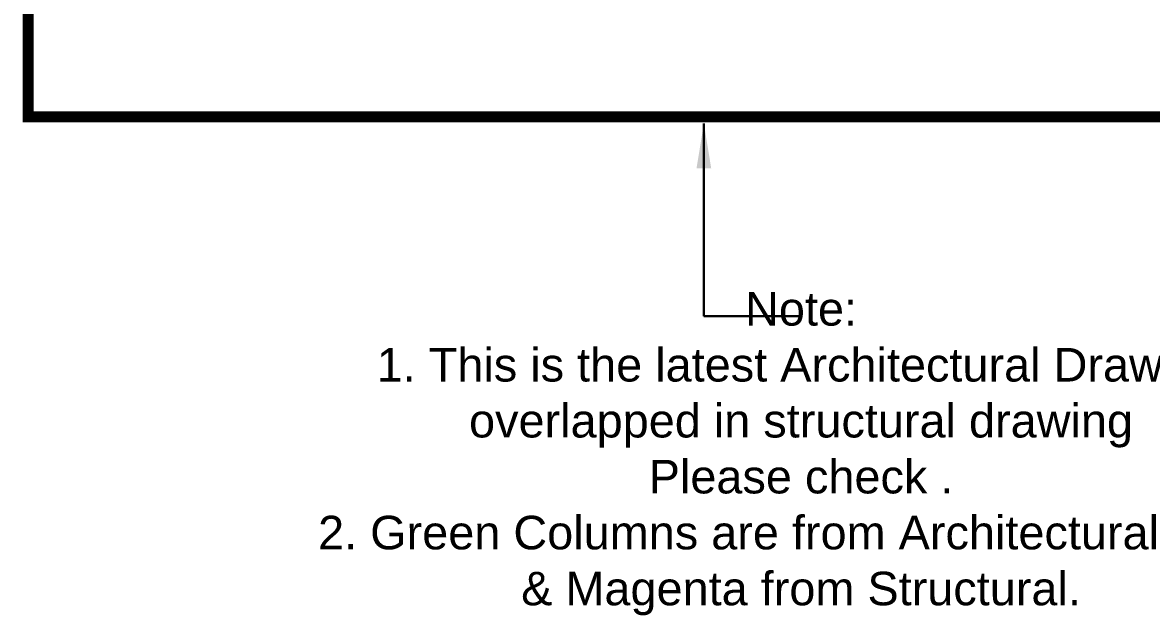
# Model space of a CAD drawing. Header units: inches. Extents: x 719368 to 6315912, y -2624014 to 446967.
# Drawn here: x 5918896 to 5969387, y -2185025 to -2158525 of the extents above; entities that cross this region are included whole.
import ezdxf

# ---------------------------------------------------------------- set-up
doc = ezdxf.new("R2010")
doc.units = ezdxf.units.IN
doc.header["$LTSCALE"] = 20
doc.header["$MEASUREMENT"] = 0
doc.layers.get('0').update_dxf_attribs({"color": 51, "lineweight": 30})
doc.layers.add('STAIR', color=4, linetype='Continuous', lineweight=25)
doc.styles.add('BOLD', font='arial.ttf')
doc.dimstyles.new('Copy of S3', dxfattribs={"dimtxt": 200, "dimasz": 150, "dimexe": 5, "dimexo": 5, "dimgap": 50, "dimtad": 1, "dimjust": 1, "dimdec": 0, "dimzin": 3, "dimdsep": 46, "dimtxsty": 'BOLD', "dimblk1": 'OBLIQUE', "dimblk2": 'OBLIQUE', "dimsah": 1, "dimcen": 0.0625, "dimdle": 5, "dimclrd": 230, "dimclre": 251, "dimclrt": 2, "dimadec": 0, "dimazin": 0, "dimtfac": 1, "dimtdec": 0, "dimtix": 1, "dimtofl": 0, "dimtmove": 2, "dimatfit": 3, "dimfxl": 3, "dimtolj": 1, "dimtzin": 2, "dimlwd": -1, "dimlwe": -1, "dimarcsym": 0})

# ---------------------------------------------------------------- blocks, each defined once
blk = doc.blocks.new('_Oblique')
at = {"layer": 'STAIR', "color": 0, "lineweight": -2}
blk.add_line((-0.5, -0.5), (0.5, 0.5), dxfattribs=at)

msp = doc.modelspace()

# ---------------------------------------------------------------- linework, layer by layer
at = {"color": 2, "const_width": 500}
msp.add_lwpolyline([(6163985.6268, -2162738.4634), (5919146.0467, -2162738.4634), (5919146.0467, -2110683.5862), (6163985.6268, -2110683.5862)], close=True, dxfattribs=at)

# ---------------------------------------------------------------- texts
at = {"color": 2, "insert": (5953714.6687, -2177797.7711), "char_height": 1500, "attachment_point": 5, "style": 'BOLD'}
msp.add_mtext('\\A1;Note:\\P1. This is the latest Architectural Drawing \\Poverlapped in structural drawing\\PPlease check .\\P2. Green Columns are from Architectural detail\\P& Magenta from Structural.  ', dxfattribs=at)

# ---------------------------------------------------------------- leaders
at = {"color": 2}
msp.add_leader([(5949368.9599, -2163038.8619), (5949368.9599, -2171652.6795), (5953770.2281, -2171652.6795)], dimstyle='Copy of S3', override={"dimasz": 2000, "dimgap": 50, "dimtad": 0, "dimclrd": 2, "dimfxlon": 1}, dxfattribs=at)

doc.saveas('drawing.dxf')
